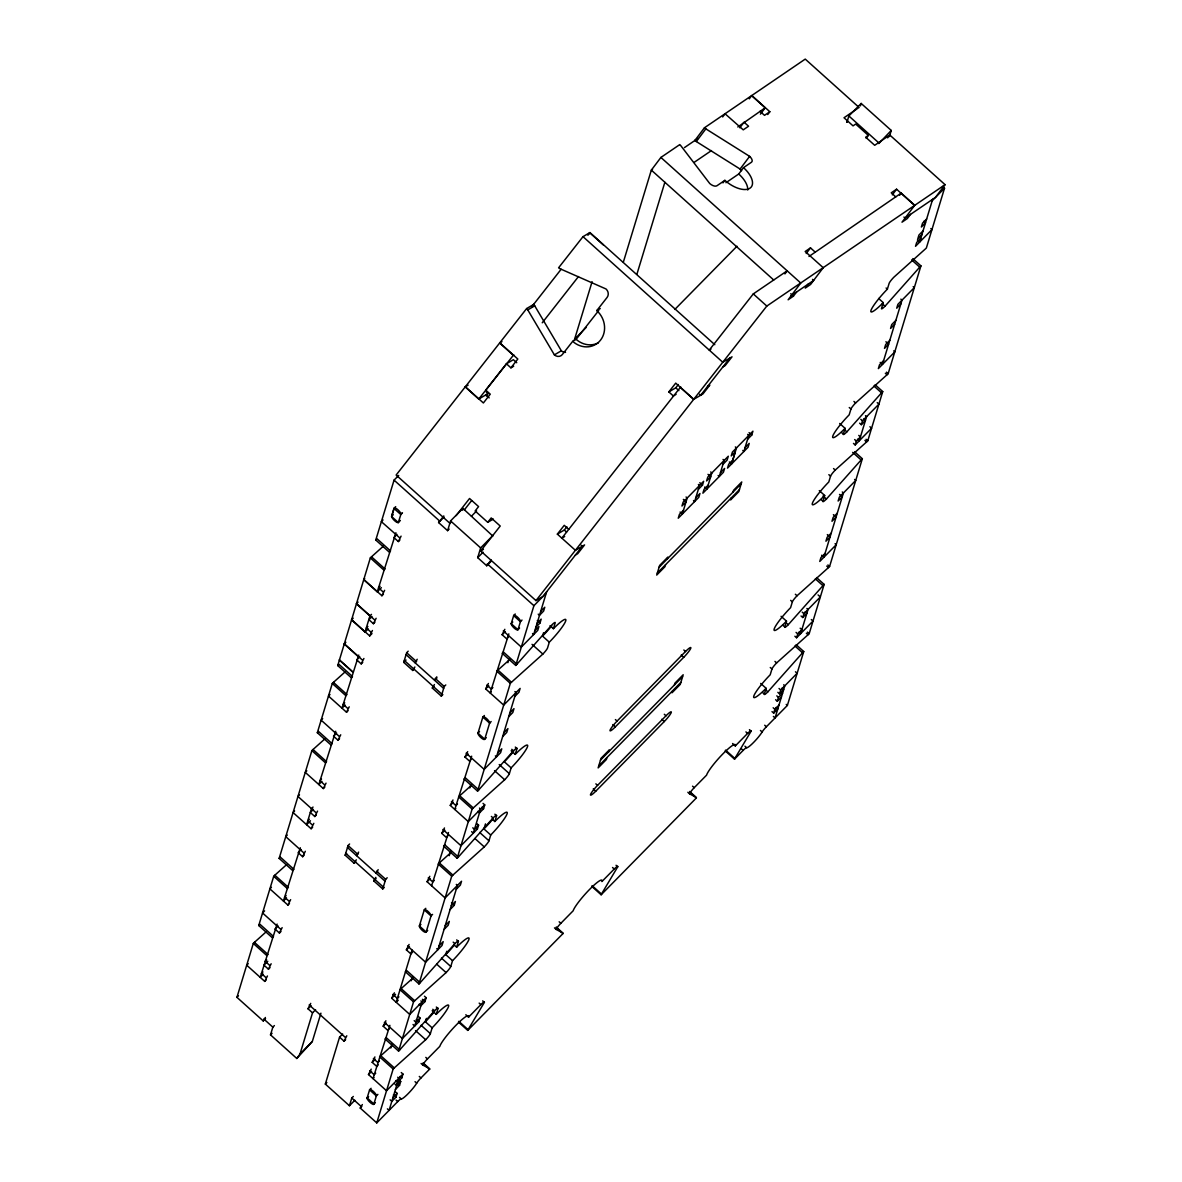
<?xml version="1.0" encoding="UTF-8"?>
<svg xmlns="http://www.w3.org/2000/svg" width="1182" height="1182" viewBox="0 0 1182 1182"><rect width="100%" height="100%" fill="white"/><g stroke="black" fill="none" stroke-linecap="round" stroke-linejoin="round"><path stroke-width="1.5" d="M265.551 1018.618L263.246 1020.967L236.932 997.342L253.303 943.443A6.132 0.886 -48.1 0 1 254.455 942.335L266.231 931.771M258.74 925.536A6.132 0.886 -48.1 0 0 259.937 924.265L273.47 936.425A6.132 0.886 -48.1 0 1 272.274 937.695L258.74 925.536L273.707 876.305A6.132 0.886 -48.1 0 1 274.845 875.197L286.62 864.633M279.144 858.398A6.132 0.886 -48.1 0 0 280.341 857.127L293.875 869.287A6.132 0.886 -48.1 0 1 292.678 870.558L279.144 858.398L311.885 750.614A6.132 0.886 -48.1 0 1 313.038 749.506L324.814 738.942M317.323 732.722A6.132 0.886 -48.1 0 0 318.519 731.436L332.053 743.596A6.132 0.886 -48.1 0 1 330.857 744.867L317.323 732.722L332.29 683.477A6.132 0.886 -48.1 0 1 333.442 682.369L345.203 671.804M337.727 665.584A6.132 0.886 -48.1 0 0 338.924 664.299L352.458 676.459A6.132 0.886 -48.1 0 1 351.261 677.729L337.727 665.584L370.335 557.919A6.132 0.886 -48.1 0 1 371.488 556.811L383.263 546.247M375.773 540.026A6.132 0.886 -48.1 0 0 376.984 538.756L390.503 550.901A6.132 0.886 -48.1 0 1 389.306 552.171L375.773 540.026L394.064 480.128L398.689 475.43M398.467 522.326A4.595 1.359 44.5 0 1 394.655 520.73A4.595 1.359 44.5 0 1 391.7 516.253L394.153 508.216L395.689 506.65M358.767 655.064L341.997 708.195L345.085 705.063M353.196 618.156L351.527 619.856L365.061 632.001L369.936 615.94L371.473 614.374M364.75 578.633L363.731 579.682L377.265 591.827L395.926 532.757M401.777 513.476L400.757 514.51L393.99 508.437L391.538 516.475L398.304 522.547L400.92 514.288L402.456 512.722M248.235 963.64L246.698 965.206L264.738 981.4L267.442 975.977M267.782 961.232L263.941 965.133L268.447 969.196L271.151 963.773M278.006 925.846L274.918 928.978L279.425 933.026L282.143 927.619M271.417 887.313L269.88 888.879L287.92 905.072L290.639 899.65M301.188 849.518L298.115 852.65L302.622 856.714L305.325 851.291M294.613 810.985L293.077 812.551L311.117 828.745L313.821 823.322M313.393 809.36L310.319 812.477L314.826 816.54L317.544 811.118M306.818 770.812L305.281 772.378L323.321 788.571L326.04 783.149M336.589 733.032L333.501 736.15L338.022 740.213L340.726 734.79M330 694.484L328.463 696.05L346.518 712.244L349.222 706.821M359.771 656.704L356.698 659.837L361.204 663.885L363.923 658.463M351.66 619.723L369.7 635.916L372.419 630.494M371.975 616.531L368.902 619.663L373.409 623.712L376.127 618.289M363.864 579.549L381.904 595.743L384.623 590.32M396.93 534.382L393.857 537.514L398.364 541.563L401.082 536.14M263.246 1020.967L265.374 1017.466M320.928 1013.181L312.329 1041.46L296.815 1058.481L270.501 1034.856L272.85 1027.143L274.387 1025.577M449.16 529.093L447.609 530.659L438.596 522.562L443.797 515.928M355.708 861.737L354.157 863.303L345.144 855.207L348.069 845.558L349.606 843.992M414.291 668.909L412.754 670.475L403.727 662.378L406.652 652.745L408.189 651.179M447.609 530.659L450.578 520.922L462.886 508.393L492.776 536.007M296.815 1058.481L300.021 1053.989L312.521 1012.841L308 1008.793L310.718 1003.37M354.157 863.303L356.284 859.816M358.634 852.104L356.506 855.591L358.043 854.025M412.754 670.475L414.867 666.988M417.216 659.275L415.089 662.762L416.625 661.196M462.339 510.225L462.886 508.393M384.268 887.401L382.732 888.953L373.704 880.856L375.832 877.369M378.181 869.657L376.053 873.143L377.59 871.577M442.851 694.573L441.314 696.139L432.302 688.027L434.415 684.541M436.764 676.828L434.636 680.315L436.941 677.966M489.791 562.632L486.718 565.764L477.691 557.653L480.646 547.916L492.968 535.402M382.732 888.953L385.657 879.319L387.194 877.753M441.314 696.139L444.24 686.491L445.791 684.925M354.836 1100.25L349.444 1105.731L325.331 1084.071L339.574 1037.146L342.662 1034.014M486.718 565.764L491.151 559.913M339.574 1037.146L344.095 1041.194L346.799 1035.772M574.304 340.18L592.093 281.685M349.444 1105.731L351.793 1098.019L353.329 1096.453M401.259 1072.547L402.959 1074.069L386.529 1090.764L368.489 1074.556L371.207 1069.134M378.255 1064.834L376.718 1066.4L372.197 1062.352L374.916 1056.93M389.233 1028.68L387.696 1030.246L383.19 1026.198L385.893 1020.775M424.456 996.219L426.155 997.741L409.726 1014.437L391.685 998.229L394.389 992.806M412.429 952.352L410.893 953.918L406.372 949.87L409.09 944.448M456.267 889.263L460.374 885.096L461.541 881.24L445.112 897.936L427.071 881.728L429.79 876.305M447.815 835.851L446.279 837.417L441.773 833.369L444.476 827.947M483.039 803.391L484.738 804.912L468.308 821.608L450.268 805.4L452.972 799.978M471.012 759.524L469.476 761.09L464.954 757.041L467.673 751.619M514.85 696.434L518.957 692.268L520.124 688.412L503.709 705.107L485.654 688.914L488.373 683.492M508.171 637.216L506.635 638.782L502.128 634.734L504.832 629.312M429.672 1069.016A6.117 0.886 -48.1 0 1 429.642 1069.149L420.969 1077.954A6.132 0.886 -48.1 0 0 416.714 1083.17A12.263 1.788 -48.1 0 1 408.189 1093.616A12.263 1.788 -48.1 0 1 401.23 1098.92A6.132 0.886 -48.1 0 0 397.743 1101.565L376.762 1122.9L360.229 1108.051L362.357 1104.549M412.06 950.062L396.192 1002.277L398.245 1000.194M431.593 885.791L448.48 832.512M522.001 620.062L520.449 621.629L517.982 629.755L511.215 623.682L513.682 615.556L515.234 613.99M623.372 262.064L651.326 170.134L660.901 157.442L679.753 144.603A6.146 3.103 37 0 1 680.935 145.844L709.747 183.535A6.132 3.088 37 0 0 716.913 185.766L724.891 180.344A21.453 10.815 37 0 0 749.994 188.174A21.453 10.815 37 0 0 743.508 167.652L751.486 162.215A6.132 3.088 37 0 0 749.624 156.364L705.846 128.868A6.146 3.103 37 0 1 704.442 127.789L694.898 140.466A6.146 3.103 37 0 0 696.301 141.544L740.08 169.041A6.132 3.088 37 0 1 741.557 170.666M367.07 1098.122A3.457 1.019 44.5 0 0 367.439 1099.319L368.577 1100.87A5.526 1.625 44.5 0 0 371.665 1103.633L373.069 1104.372A3.457 1.019 44.5 0 0 373.837 1104.21L376.349 1095.936L377.885 1094.369M390.814 1048.006L392.04 1043.957M411.247 980.764L412.282 977.337M449.234 855.709L450.8 850.567M469.83 787.936L470.864 784.523M507.876 662.688L508.94 659.231M376.762 1122.9L393.148 1069.001A6.132 0.886 -48.1 0 1 394.3 1067.893L425.683 1039.732A6.132 0.886 -48.1 0 0 430.381 1033.629L432.139 1027.838A21.453 3.132 -48.1 0 0 448.554 1006.473A21.453 3.132 -48.1 0 0 436.232 1014.348L432.184 1010.699M436.306 1007.034L437.99 1008.556A6.132 0.886 -48.1 0 0 434.474 1010.802L399.782 1049.838L386.248 1037.678A6.132 0.886 -48.1 0 1 385.051 1038.948L398.585 1051.108L413.537 1001.863A6.132 0.886 -48.1 0 1 414.69 1000.755L446.087 972.594A6.132 0.886 -48.1 0 0 450.77 966.492L452.529 960.7A21.453 3.132 -48.1 0 0 468.958 939.335A21.453 3.132 -48.1 0 0 456.636 947.21L453.932 944.773M456.695 939.897L458.394 941.419A6.132 0.886 -48.1 0 0 454.878 943.664L420.186 982.685L406.652 970.54A6.132 0.886 -48.1 0 1 405.441 971.811L418.975 983.971L451.731 876.172A6.132 0.886 -48.1 0 1 452.883 875.064L484.265 846.903A6.132 0.886 -48.1 0 0 488.964 840.801L490.722 835.009A21.453 3.132 -48.1 0 0 507.137 813.659A21.453 3.132 -48.1 0 0 494.83 821.52L492.111 819.082M494.889 814.206L496.573 815.728A6.132 0.886 -48.1 0 0 493.057 817.974L458.365 857.009L444.831 844.849A6.132 0.886 -48.1 0 1 443.634 846.135L457.168 858.28L472.12 809.035A6.132 0.886 -48.1 0 1 473.273 807.927L504.67 779.765A6.132 0.886 -48.1 0 0 509.368 773.663L511.126 767.872A21.453 3.132 -48.1 0 0 527.541 746.522A21.453 3.132 -48.1 0 0 515.219 754.382L511.156 750.733M515.293 747.068L516.977 748.59A6.132 0.886 -48.1 0 0 513.461 750.836L478.769 789.872L465.235 777.712A6.132 0.886 -48.1 0 1 464.038 778.982L477.572 791.142L510.314 683.359A6.132 0.886 -48.1 0 1 511.466 682.236L542.863 654.074A6.132 0.886 -48.1 0 0 547.547 647.972L549.305 642.181A21.453 3.132 -48.1 0 0 565.735 620.831A21.453 3.132 -48.1 0 0 553.412 628.691L550.029 625.647M553.412 628.691L555.171 622.899A6.132 0.886 -48.1 0 0 551.639 625.145L516.948 664.181L503.414 652.021A6.132 0.886 -48.1 0 1 502.217 653.306L515.751 665.451L533.909 605.686L546.232 593.157M636.906 274.224L664.86 182.279M546.69 591.665L533.658 634.542L532.521 633.537M390.134 1099.851L391.818 1101.373L395.926 1097.206L397.093 1093.35L395.409 1091.828M395.394 1089.523L399.546 1085.312L400.713 1081.456L399.014 1079.934M395.985 1080.57L397.684 1082.091L401.791 1077.925L402.959 1074.069M384.357 1022.341L402.397 1038.535L418.827 1021.839L419.994 1017.983L418.31 1016.461M419.182 1004.242L420.866 1005.764L424.973 1001.597L426.155 997.741M450.12 909.519L454.213 905.338L455.395 901.482L451.288 905.663M442.94 829.513L460.98 845.706L477.41 829.01L478.577 825.154L476.893 823.632M477.764 811.428L479.449 812.935L483.556 808.769L484.738 804.912M535.904 627.154L540.011 622.988L541.179 619.132L537.027 623.342M432.139 1027.838L425.372 1021.765L426.392 1018.396M452.529 960.7L445.762 954.628L446.796 951.259M490.722 835.009L483.955 828.937L485.492 823.884M549.305 642.181L542.538 636.108L543.557 632.739M436.232 1014.348L437.99 1008.556M456.636 947.21L458.394 941.419M494.83 821.52L496.573 815.728M515.219 754.382L516.977 748.59M606.927 757.632L606.351 759.553L598.136 767.901L601.062 758.268L609.277 749.92L608.686 751.841M665.51 564.804L664.934 566.725L656.719 575.073L659.645 565.439L667.86 557.091L667.269 559.012M698.385 489.304L702.492 485.137L703.659 481.281L683.137 502.143L681.955 505.999L686.062 501.833L683.359 499.395M672.632 690.835L672.041 692.755L680.256 684.408L683.181 674.774L674.966 683.122L674.39 685.043M731.215 498.006L730.624 499.927L738.839 491.579L741.764 481.946L733.564 490.294L732.973 492.214M747.659 439.216L751.767 435.035L752.934 431.179L732.412 452.056L731.23 455.912L735.337 451.731L732.796 460.093L728.688 464.26L727.521 468.116L748.058 447.254L749.225 443.398L745.118 447.564M847.021 122.056L848.868 115.969L861.176 103.44L891.258 130.448L889.411 136.536M860.437 105.878L861.176 103.44M878.758 143.583L891.258 130.448M762.641 692.563L764.34 694.085L766.099 688.293L760.691 683.432M816.54 577.555L824.149 584.396L809.197 633.626A6.132 0.886 -48.1 0 1 808.045 634.749L776.648 662.91A6.132 0.886 -48.1 0 0 771.949 669.012L770.191 674.789A21.453 3.132 -48.1 0 0 753.776 696.154A21.453 3.132 -48.1 0 0 766.099 688.293M783.045 625.426L784.745 626.948L786.503 621.156L781.08 616.295M854.719 451.864L862.343 458.705L829.587 566.488A6.132 0.886 -48.1 0 1 828.434 567.611L797.052 595.772A6.132 0.886 -48.1 0 0 792.354 601.874L790.595 607.651A21.453 3.132 -48.1 0 0 774.18 629.016A21.453 3.132 -48.1 0 0 786.503 621.156M821.239 499.735L822.923 501.257L824.681 495.465L819.274 490.604M875.123 384.726L882.732 391.567L867.78 440.797A6.132 0.886 -48.1 0 1 866.628 441.92L835.231 470.081A6.132 0.886 -48.1 0 0 830.547 476.183L828.789 481.975A21.453 3.132 -48.1 0 0 812.359 503.325A21.453 3.132 -48.1 0 0 824.681 495.465M841.628 432.597L843.327 434.119L845.086 428.327L839.663 423.466M912.799 258.592L920.926 265.876L888.17 373.66A6.132 0.886 -48.1 0 1 887.017 374.783L855.635 402.944A6.132 0.886 -48.1 0 0 850.937 409.046L849.178 414.838A21.453 3.132 -48.1 0 0 832.763 436.188A21.453 3.132 -48.1 0 0 845.086 428.327M878.61 298.47L883.264 302.636L881.506 308.428A6.132 0.886 -48.1 0 0 885.037 306.182L919.729 267.147A6.132 0.901 -48.1 0 1 920.926 265.876M883.264 302.636A21.453 3.132 -48.1 0 1 870.942 310.511A21.453 3.132 -48.1 0 1 887.372 289.147L889.13 283.355A6.132 0.886 -48.1 0 1 893.814 277.253L925.211 249.092A6.132 0.886 -48.1 0 0 926.363 247.984L944.521 188.219L942.571 186.46M771.994 711.608L773.693 713.13L774.86 709.274L779.012 705.048M775.614 699.714L777.298 701.236L778.465 697.38L782.573 693.199L780.888 691.692M777.859 692.327L779.544 693.849L780.711 689.993L797.141 673.282L795.456 671.775M794.895 636.241L796.579 637.763L797.761 633.907L801.869 629.725L800.17 628.218M801.041 615.999L802.741 617.521L803.908 613.665L820.338 596.954L818.077 594.93M853.478 443.413L855.177 444.934L856.344 441.078L860.452 436.912L858.753 435.39M859.624 423.171L861.323 424.693L862.491 420.836L878.92 404.141L877.221 402.619M932.657 199.241L919.626 242.118L917.365 240.094M725.201 750.821L734.51 759.169L743.168 750.363A6.132 0.886 -48.1 0 1 746.655 747.718A12.263 1.788 -48.1 0 0 753.614 742.414A12.263 1.788 -48.1 0 0 762.139 731.968A6.132 0.886 -48.1 0 1 766.394 726.753L787.375 705.432L803.745 651.533L796.136 644.692M458.453 1022.046L467.747 1030.394A6.132 0.886 -48.1 0 1 468.087 1029.67L484.369 1002.395L482.684 1000.873M591.827 886.426L601.136 894.789A6.132 0.886 -48.1 0 1 601.475 894.065L617.758 866.775L616.058 865.268M734.51 759.169A6.102 0.886 -48.1 0 1 734.849 758.445L751.131 731.17L749.432 729.649M696.301 141.544L705.846 128.868M722.675 116.944L725.187 113.649M749.27 98.83L751.649 95.653L765.182 107.813L760.41 114.152M737.804 126.991L765.182 107.813M739.799 127.804L744.039 122.174L748.561 126.223L743.242 129.843L725.068 113.782M767.709 114.536L769.837 111.729L751.782 95.52M722.985 182.87L724.891 180.344M740.08 169.041L749.639 156.364M725.94 182.722L738.735 173.99L743.508 167.652M866.199 138.205L868.327 135.383L855.694 124.051L853.035 125.868L844.022 117.757L857.216 108.759M784.937 273.899L787.315 270.722L753.289 293.904L709.244 350.108L710.973 349.089M887.652 137.836L889.78 135.014L945.068 184.673L935.523 197.35L905.072 218.094L903.949 217.074M806.242 253.509L810.497 247.88L815.004 251.929M808.99 256.464L901.201 193.124L914.735 205.269L901.999 222.186L907.318 218.552L910.495 214.326M660.901 157.442L800.746 283.015L788.128 299.785L793.432 296.15L796.624 291.924M808.458 283.872L805.267 288.098L810.586 284.478L823.322 267.56M892.336 194.838L896.577 189.209L914.632 205.417M899.605 195.237L901.201 193.124M532.535 305.769L561.14 269.26M587.823 235.188L589.729 232.751L603.263 244.896M542.243 322.789L578.486 276.544M565.543 352.354A6.132 5.511 59.5 0 1 561.332 350.773L534.722 305.828A6.146 5.526 59.5 0 0 533.57 304.483L526.64 308.561L396.133 475.046L450.017 523.419L451.228 521.853M714.8 344.686L589.936 232.573L583.007 236.651L558.598 267.782A6.146 5.526 59.5 0 0 560.046 268.757L606.041 288.984A6.132 5.511 59.5 0 1 607.105 297.421L596.777 310.6A21.453 19.281 59.5 0 1 600.515 340.15A21.453 19.281 59.5 0 1 572.679 341.347L562.337 354.526A6.132 5.511 59.5 0 1 554.388 354.866L527.778 309.906A6.146 5.526 59.5 0 0 526.64 308.561M531.9 306.626L533.57 304.483M588.414 234.524L589.936 232.573M468.102 385.125L465.206 386.898L478.74 399.058L513.742 354.777M516.741 362.726L513.357 359.697L506.413 363.775L485.758 390.134L490.264 394.182L483.379 402.973L465.339 386.765M486.26 395.807L487.989 393.606L486.29 392.084M506.413 363.775L510.92 367.824L517.819 359.033L499.764 342.839M572.679 341.347L576.136 339.308L598.742 310.482M456.119 515.633L469.55 498.494L478.577 506.59L475.134 510.979L487.752 522.326L493.308 519.061M464.275 509.989L471.603 500.636M487.752 522.326L491.195 517.938L500.222 526.034L480.69 550.96L535.978 600.604L542.907 596.526L582.327 546.232L581.204 545.227M575.398 550.31L557.357 534.116L564.242 525.325L568.749 529.373M676.119 394.33L673.341 395.955L668.82 391.907L675.72 383.131L693.76 399.324L702.935 393.931L709.821 385.14L707.501 386.499M557.357 534.116L564.287 530.038L566.872 526.744M668.82 391.907L675.764 387.829L678.35 384.534M680.729 386.883L561.79 538.209L562.942 537.529M535.978 600.604L766.822 306.064L945.068 184.673M729.782 358.131L700.69 395.246L699.567 394.227M843.327 434.119A6.132 0.886 -48.1 0 0 846.844 431.873L881.536 392.838A6.132 0.886 -48.1 0 1 882.732 391.567M822.923 501.257A6.132 0.886 -48.1 0 0 826.44 499.011L861.131 459.975A6.132 0.886 -48.1 0 1 862.343 458.705M784.745 626.948A6.132 0.886 -48.1 0 0 788.261 624.702L822.953 585.666A6.132 0.886 -48.1 0 1 824.149 584.396M764.34 694.085A6.132 0.886 -48.1 0 0 767.857 691.839L802.548 652.804A6.132 0.886 -48.1 0 1 803.745 651.533M383.042 519.947L381.358 521.646L399.546 537.707M391.7 516.253L393.251 514.687M574.807 338.983L586.109 327.503M398.304 522.547L400.358 520.464M398.364 541.563L399.9 539.997M358.072 602.081L356.403 603.78L369.936 615.94M438.596 522.562L443.989 517.081M380.102 586.272L378.565 587.838L383.071 591.887M377.265 591.827L381.372 587.661M381.904 595.743L383.441 594.177M345.868 642.254L344.198 643.954L357.732 656.113M471.426 516.238L476.597 510.979M674.848 309.418L736.992 246.24M367.898 626.445L366.361 628.011L370.867 632.06M365.061 632.001L368.134 628.868M373.409 623.712L374.945 622.146M369.7 635.916L372.005 633.567M361.204 663.885L362.741 662.319M477.691 557.653L483.083 552.186M322.686 718.582L321.149 720.148L339.19 736.356M344.716 702.773L343.179 704.339L347.685 708.387M490.56 561.849L491.328 561.066M346.518 712.244L348.055 710.678M335.703 731.259L318.815 784.523L321.888 781.391M403.727 662.378L406.032 660.029M338.022 740.213L339.559 738.647M299.489 794.91L297.953 796.476L315.993 812.684M321.519 779.101L319.982 780.667L324.489 784.715M323.321 788.571L324.858 787.005M313.023 807.055L311.487 808.621L306.611 824.696L310.452 820.781M287.285 835.083L285.749 836.649L303.789 852.857M432.302 688.027L433.838 686.461M309.315 819.274L307.778 820.84L312.284 824.888M314.826 816.54L316.362 814.974M511.215 623.682L512.781 622.028M311.117 828.745L312.654 827.178M502.128 634.734L505.202 631.602M932.199 200.733L944.521 188.219M508.821 633.877L490.175 692.962L491.195 691.913M300.302 847.76L283.414 901.024L286.487 897.892M519.548 628.1L518.012 629.666A4.595 1.359 44.5 0 1 514.185 628.07A4.595 1.359 44.5 0 1 511.245 623.594M540.676 611.419L544.784 607.238L543.617 611.094L539.48 615.305L538.209 614.167M926.658 218.98L922.551 223.162L921.384 227.018L925.521 222.807L923.836 221.285M302.622 856.714L304.158 855.147M923.083 230.83L918.931 235.055L917.764 238.912L921.871 234.73M534.825 630.7L538.933 626.519L537.766 630.375L521.336 647.071L503.296 630.878M920.793 238.262L916.685 242.443L915.518 246.299L931.948 229.604L930.81 228.584M264.605 910.894L262.552 912.977L280.607 929.17M485.654 688.914L488.742 685.782M286.133 895.601L284.581 897.168L289.102 901.216M492.879 687.54L491.343 689.106L486.836 685.058M287.92 905.072L289.472 903.506M723.015 464.26L727.122 460.079L728.304 456.222L707.767 477.1L706.6 480.956L710.707 476.789L708.003 474.351M683.521 510.181L679.428 514.362L678.246 518.218L698.784 497.341L699.951 493.485L695.843 497.666M708.166 485.137L704.058 489.318L702.891 493.175L723.414 472.298L724.596 468.441L720.488 472.608M277.12 924.088L260.232 977.351L263.305 974.219M345.144 855.207L346.681 853.64M484.384 715.494L482.847 717.06L477.971 733.135A4.595 1.359 44.5 0 0 480.911 737.612A4.595 1.359 44.5 0 0 484.738 739.208L486.275 737.642M279.425 933.026L280.976 931.475M479.508 731.569L477.971 733.135L484.738 739.208L489.614 723.133L491.151 721.567M900.817 304.01L896.71 308.192L897.892 304.335L914.307 287.64L913.184 286.62M464.954 757.041L468.042 753.909M266.644 959.71L265.108 961.276L269.614 965.339M509.87 712.835L513.978 708.653L512.811 712.51L508.703 716.691M895.838 320.411L891.73 324.577L890.563 328.433L894.671 324.267M471.662 756.185L454.775 809.463L455.809 808.414M659.024 567.33L741.144 483.837M236.932 997.342L238.469 995.776M262.936 971.929L261.399 973.495L265.906 977.544M657.266 573.122L739.4 489.629M268.447 969.196L269.984 967.63M503.813 732.751L507.92 728.585L506.753 732.441L502.645 736.608M889.795 340.327L885.687 344.509L884.505 348.365L888.613 344.184L885.909 341.761M264.738 981.4L266.275 979.834M497.666 753.008L501.774 748.827L500.607 752.683L484.177 769.379L466.136 753.185M883.634 360.584L879.526 364.75L878.359 368.607L894.789 351.911L893.651 350.891M373.704 880.856L376.024 878.507M450.268 805.4L453.341 802.283M457.493 804.041L455.942 805.607L451.435 801.544M441.773 833.369L444.846 830.237M861.323 424.693L865.431 420.511L863.732 418.989M270.501 1034.856L272.052 1033.29M478.577 825.154L474.47 829.336L472.785 827.814M855.177 444.934L871.592 428.239L869.908 426.717M427.071 881.728L430.159 878.61M434.296 880.368L432.76 881.935L428.253 877.871M308 1008.793L311.088 1005.66M312.521 1012.841L315.594 1009.709M425.801 908.323L424.264 909.889L419.374 925.949A4.595 1.359 44.5 0 0 422.329 930.441A4.595 1.359 44.5 0 0 426.141 932.037L427.692 930.47M617.078 721.094L685.516 651.518A9.19 1.345 -48.1 0 1 690.805 648.15A9.19 1.345 -48.1 0 1 683.757 657.295L615.32 726.886A9.19 1.345 -48.1 0 1 610.045 730.254A9.19 1.345 -48.1 0 1 617.078 721.094L615.394 719.572M420.925 924.398L419.374 925.949L426.141 932.037L431.031 915.961L432.568 914.395M300.021 1053.989L312.329 1041.46M406.372 949.87L409.46 946.738M837.255 513.239L833.147 517.406L831.98 521.262L836.088 517.095L833.384 514.658M600.441 760.159L682.561 676.665M598.683 765.951L680.802 682.457M445.23 925.58L449.337 921.413L448.17 925.27L444.063 929.436M831.197 533.156L827.104 537.337L825.923 541.193L830.03 537.012L827.326 534.589M344.095 1041.194L345.632 1039.628M439.083 945.836L443.191 941.655L442.009 945.511L425.594 962.207L407.554 946.014M825.051 553.398L820.943 557.579L819.776 561.435L836.206 544.739L835.068 543.72M597.56 785.365L665.998 715.79A9.19 1.345 -48.1 0 1 671.273 712.421A9.19 1.345 -48.1 0 1 664.24 721.581L595.802 791.157A9.19 1.345 -48.1 0 1 590.512 794.526A9.19 1.345 -48.1 0 1 597.56 785.365L595.861 783.858M391.685 998.229L395.527 994.313M398.895 996.854L397.359 998.421L392.852 994.372M325.331 1084.071L326.867 1082.505M383.19 1026.198L386.263 1023.065M389.897 1025.341L372.995 1078.605L374.029 1077.57M802.741 617.521L806.848 613.34L805.149 611.818M372.197 1062.352L375.285 1059.22M419.994 1017.983L415.887 1022.164L414.202 1020.642M379.422 1060.978L377.885 1062.544L373.379 1058.496M796.579 637.763L813.009 621.067L811.31 619.545M368.489 1074.556L371.576 1071.424M375.713 1073.182L374.177 1074.748L369.656 1070.7M371.118 1088.297L369.582 1089.863L367.07 1098.137L368.607 1096.571M368.163 1096.852L367.144 1097.901L373.911 1103.973M360.229 1108.051L361.766 1106.485M373.837 1104.21L375.374 1102.643M779.544 693.849L783.651 689.667L781.967 688.146M400.713 1081.456L396.605 1085.623L394.921 1084.116M777.298 701.236L781.45 697.025M421.088 1063.49L422.787 1065.012A6.132 0.886 -48.1 0 1 427.47 1058.909L439.793 1046.38A21.453 3.132 -48.1 0 1 456.208 1025.03A21.453 3.132 -48.1 0 1 468.53 1017.17L480.852 1004.641A6.132 0.886 -48.1 0 1 484.369 1002.395M554.476 927.885L556.161 929.407A6.132 0.886 -48.1 0 1 560.859 923.305L573.167 910.775A21.453 3.132 -48.1 0 1 589.596 889.411A21.453 3.132 -48.1 0 1 601.919 881.55L614.226 869.036A6.132 0.886 -48.1 0 1 617.758 866.775M687.85 792.28L689.534 793.787A6.132 0.886 -48.1 0 1 694.233 787.685L706.555 775.17A21.453 3.132 -48.1 0 1 722.97 753.806A21.453 3.132 -48.1 0 1 735.293 745.945L747.615 733.416A6.132 0.886 -48.1 0 1 751.131 731.17M392.956 1097.561L397.093 1093.35M773.693 713.13L777.8 708.949L776.101 707.427M467.747 1030.394L563.016 933.544A6.132 0.886 -48.1 0 0 563.046 933.411M601.136 894.789L696.39 797.924A6.132 0.886 -48.1 0 1 696.39 797.924L689.623 791.851M510.314 683.359L496.78 671.199A6.132 0.886 -48.1 0 1 497.932 670.091L509.708 659.526M472.12 809.035L458.601 796.89A6.132 0.886 -48.1 0 1 459.739 795.782L471.515 785.217M451.731 876.172L438.197 864.027A6.132 0.886 -48.1 0 1 439.349 862.919L451.125 852.355M413.537 1001.863L400.004 989.718A6.132 0.886 -48.1 0 1 401.156 988.61L412.932 978.046M393.148 1069.001L379.614 1056.856A6.132 0.886 -48.1 0 1 380.767 1055.748L392.527 1045.184M704.442 127.789L805.238 59.1L859.107 107.473L858.162 108.123M652.538 169.321L651.356 170.134L773.722 280.001M694.898 140.466L696.183 139.579M769.837 111.729L764.518 115.348L759.996 111.3M846.726 122.086L847.671 121.451M868.327 135.383L865.667 137.201L874.695 145.297L889.78 135.014M810.497 247.88L805.178 251.5L823.219 267.708M896.577 189.209L891.258 192.829L895.779 196.892M791.201 295.692L813.674 280.385L812.536 279.366M684.437 147.602L697.927 138.427M694.292 162.259L711.461 150.572M527.778 309.906L534.722 305.828M501.951 341.613L499.631 342.972L513.165 355.117M596.777 310.6L600.249 308.561M510.92 367.824L513.697 366.198M478.74 399.058L487.989 393.606M554.388 354.866L561.317 350.788M722.823 366.967L725.142 365.607L732.027 356.816L722.778 362.253L583.007 236.651M480.69 550.96L483.453 549.32M563.519 537.189L564.686 536.51M575.324 550.354L584.573 544.917L577.688 553.708L575.368 555.067M689.534 793.787L696.39 797.554L689.623 791.482M556.161 929.407L563.016 933.159L556.249 927.087M422.787 1065.012L429.627 1068.779L423.717 1063.46M848.868 115.969L878.935 142.978M911.603 259.863L919.729 267.147M900.861 299.149L901.999 300.154L882.466 364.44L880.206 362.416M886.101 288.009L887.372 289.147M882.319 303.744L885.037 306.182M886.485 372.153L888.17 373.66M885.333 373.261L887.017 374.783M790.728 293.727L793.432 296.15M873.926 386.012L881.536 392.838M753.289 293.904L766.822 306.064M853.936 401.422L855.635 402.944M865.475 415.65L866.598 416.655L859.27 440.768L857.585 439.246M849.252 407.524L850.937 409.046M860.806 419.315L862.491 420.836M866.081 439.29L867.78 440.797M864.928 440.398L866.628 441.92M844.303 429.583L846.844 431.873M854.645 439.556L856.344 441.078M852.68 452.381L861.131 459.975M854.601 479.449L855.724 480.453L839.309 497.164L838.127 501.02L842.234 496.839L839.53 494.416M833.546 468.56L835.231 470.081M828.848 474.662L830.547 476.183M842.278 491.978L843.416 492.983L823.884 557.254L821.623 555.23M823.056 495.967L826.44 499.011M749.063 432.612L751.767 435.035M747.659 434.385L748.782 435.39L743.906 451.465L742.784 450.445M680.152 387.223L693.686 399.368M675.764 387.829L678.867 390.607M735.337 446.914L736.475 447.919L731.584 463.994L729.338 461.97M723.029 459.429L724.152 460.448L719.277 476.509L718.139 475.504M827.902 564.966L829.587 566.488M826.75 566.089L828.434 567.611M710.707 471.958L711.83 472.963L706.954 489.038L704.694 487.014M815.344 578.84L822.953 585.666M699.788 482.699L702.492 485.137M698.385 484.487L699.522 485.492L694.632 501.567L693.509 500.547M795.353 594.25L797.052 595.772M686.062 497.001L687.2 498.021L682.31 514.081L680.064 512.057M806.892 608.479L808.015 609.484L800.687 633.582L799.002 632.075M790.669 600.353L792.354 601.874M802.223 612.143L803.908 613.665M807.498 632.119L809.197 633.626M806.346 633.227L808.045 634.749M785.72 622.412L788.261 624.702M796.062 632.385L797.761 633.907M794.939 645.978L802.548 652.804M485.802 394.832L489.185 397.876M774.964 661.388L776.648 662.91M770.265 667.49L771.949 669.012M783.696 684.792L784.818 685.811L775.067 717.947L773.368 716.425M779.027 688.471L780.711 689.993M776.781 695.858L778.465 697.38M786.237 704.398L787.375 705.432M765.315 689.549L767.857 691.839M773.161 707.752L774.86 709.274M564.287 530.038L566.547 532.063M683.831 649.997L685.516 651.518M764.71 725.231L766.394 726.753M681.231 655.02L683.757 657.295M760.44 730.461L762.139 731.968M745.916 731.894L747.615 733.416M744.956 746.197L746.655 747.718M741.483 748.856L743.168 750.363M732.589 743.508L735.293 745.945M725.541 750.097L734.849 758.445M450.578 520.922L480.646 547.916M664.299 714.268L665.998 715.79M661.698 719.291L664.24 721.581M394.064 480.128L439.172 520.627M487.294 563.829L533.909 605.686M537.293 620.55L540.011 622.988M692.534 786.178L694.233 787.685M532.033 644.353L542.863 654.074M612.793 724.596L615.32 726.886M371.488 556.811L385.022 568.956A6.132 0.886 -48.1 0 0 383.869 570.079L370.335 557.919M497.932 670.091L511.466 682.236M514.894 691.573L516.017 692.578L496.499 756.864L495.361 755.845M593.261 788.882L595.802 791.157M356.536 603.647L374.576 619.856M406.652 652.745L415.68 660.841M435.227 678.394L444.24 686.491M511.762 749.314L513.461 750.836M406.061 654.665L443.664 688.426M404.318 660.457L441.905 694.203M511.126 767.872L504.359 761.799A21.453 3.132 -48.1 0 0 513.564 751.457M499.218 764.547L509.368 773.663M612.542 867.514L614.226 869.036M494.519 770.649L504.67 779.765M344.331 643.821L362.372 660.029M592.167 885.702L601.475 894.065M339.456 659.896L352.99 672.041M339.323 660.029L352.857 672.174M481.872 807.247L483.556 808.769M491.372 816.452L493.057 817.974M479.493 808.074L480.631 809.079L473.302 833.192L471.618 831.67M333.442 682.369L346.961 694.514A6.132 0.886 -48.1 0 0 345.824 695.637L332.29 683.477M459.739 795.782L473.273 807.927M475.725 827.489L477.41 829.01M479.656 832.438L488.964 840.801M474.972 838.54L484.265 846.903M559.16 921.783L560.859 923.305M556.249 927.471L563.016 933.544M313.038 749.506L326.572 761.651A6.132 0.886 -48.1 0 0 325.419 762.774L311.885 750.614M439.349 862.919L452.883 875.064M456.311 884.402L457.434 885.407L437.916 949.693L436.779 948.673M451.509 902.915L454.213 905.338M348.069 845.558L357.097 853.67M376.644 871.223L385.657 879.319M453.179 942.143L454.878 943.664M347.478 847.494L385.081 881.24M345.72 853.271L383.323 887.032M441.477 958.129L450.77 966.492M436.779 964.231L446.087 972.594M479.168 1003.119L480.852 1004.641M465.826 1014.732L468.53 1017.17M458.793 1021.307L468.087 1029.67M422.432 999.307L424.973 1001.597M432.789 1009.28L434.474 1010.802M420.91 1000.903L422.048 1001.908L414.719 1026.02L413.02 1024.498M274.845 875.197L288.378 887.342A6.132 0.886 -48.1 0 0 287.226 888.45L273.707 876.305M401.156 988.61L414.69 1000.755M416.286 1019.564L418.827 1021.839M421.073 1025.267L430.381 1033.629M415.532 1030.615L425.683 1039.732M425.786 1057.388L427.47 1058.909M422.875 1063.076L429.642 1069.149M419.285 1076.433L420.969 1077.954M415.03 1081.663L416.714 1083.17M254.455 942.335L267.989 954.48A6.132 0.886 -48.1 0 0 266.837 955.588L253.303 943.443M380.767 1055.748L394.3 1067.893M400.092 1076.403L401.791 1077.925M397.728 1077.23L398.851 1078.235L389.085 1110.371L387.4 1108.864M397.004 1083.037L399.546 1085.312M309.182 1004.936L345.262 1037.338M399.531 1097.398L401.23 1098.92M393.384 1094.931L395.926 1097.206M396.059 1100.058L397.743 1101.565M263.822 1019.032L272.85 1027.143M351.793 1098.019L360.82 1106.116M598.432 342.78A21.453 19.281 59.5 0 1 576.136 339.308M738.735 173.99A21.453 10.815 37 0 1 747.733 190.021M394.153 508.216A4.595 1.359 44.5 0 1 397.965 509.811A4.595 1.359 44.5 0 1 400.92 514.288M516.948 664.181A6.132 0.886 -48.1 0 1 515.751 665.451M551.758 625.78A21.453 3.132 -48.1 0 1 542.538 636.108M420.186 982.685A6.132 0.886 -48.1 0 1 418.975 983.971M399.782 1049.838A6.132 0.886 -48.1 0 1 398.585 1051.108M434.577 1011.423A21.453 3.132 -48.1 0 1 425.372 1021.765M454.036 945.437A21.453 3.132 -48.1 0 1 445.762 954.628M478.769 789.872A6.132 0.886 -48.1 0 1 477.572 791.142M458.365 857.009A6.132 0.886 -48.1 0 1 457.168 858.28M493.16 818.594A21.453 3.132 -48.1 0 1 483.955 828.937M520.42 621.717L513.653 615.645A4.595 1.359 44.5 0 1 517.509 617.137A4.595 1.359 44.5 0 1 520.449 621.629M489.614 723.133L482.847 717.06A4.595 1.359 44.5 0 1 486.674 718.656A4.595 1.359 44.5 0 1 489.614 723.133M431.031 915.961L424.264 909.889A4.595 1.359 44.5 0 1 428.091 911.485A4.595 1.359 44.5 0 1 431.031 915.961M376.349 1095.936L369.582 1089.863A4.595 1.359 44.5 0 1 373.409 1091.444A4.595 1.359 44.5 0 1 376.349 1095.936"/></g></svg>
